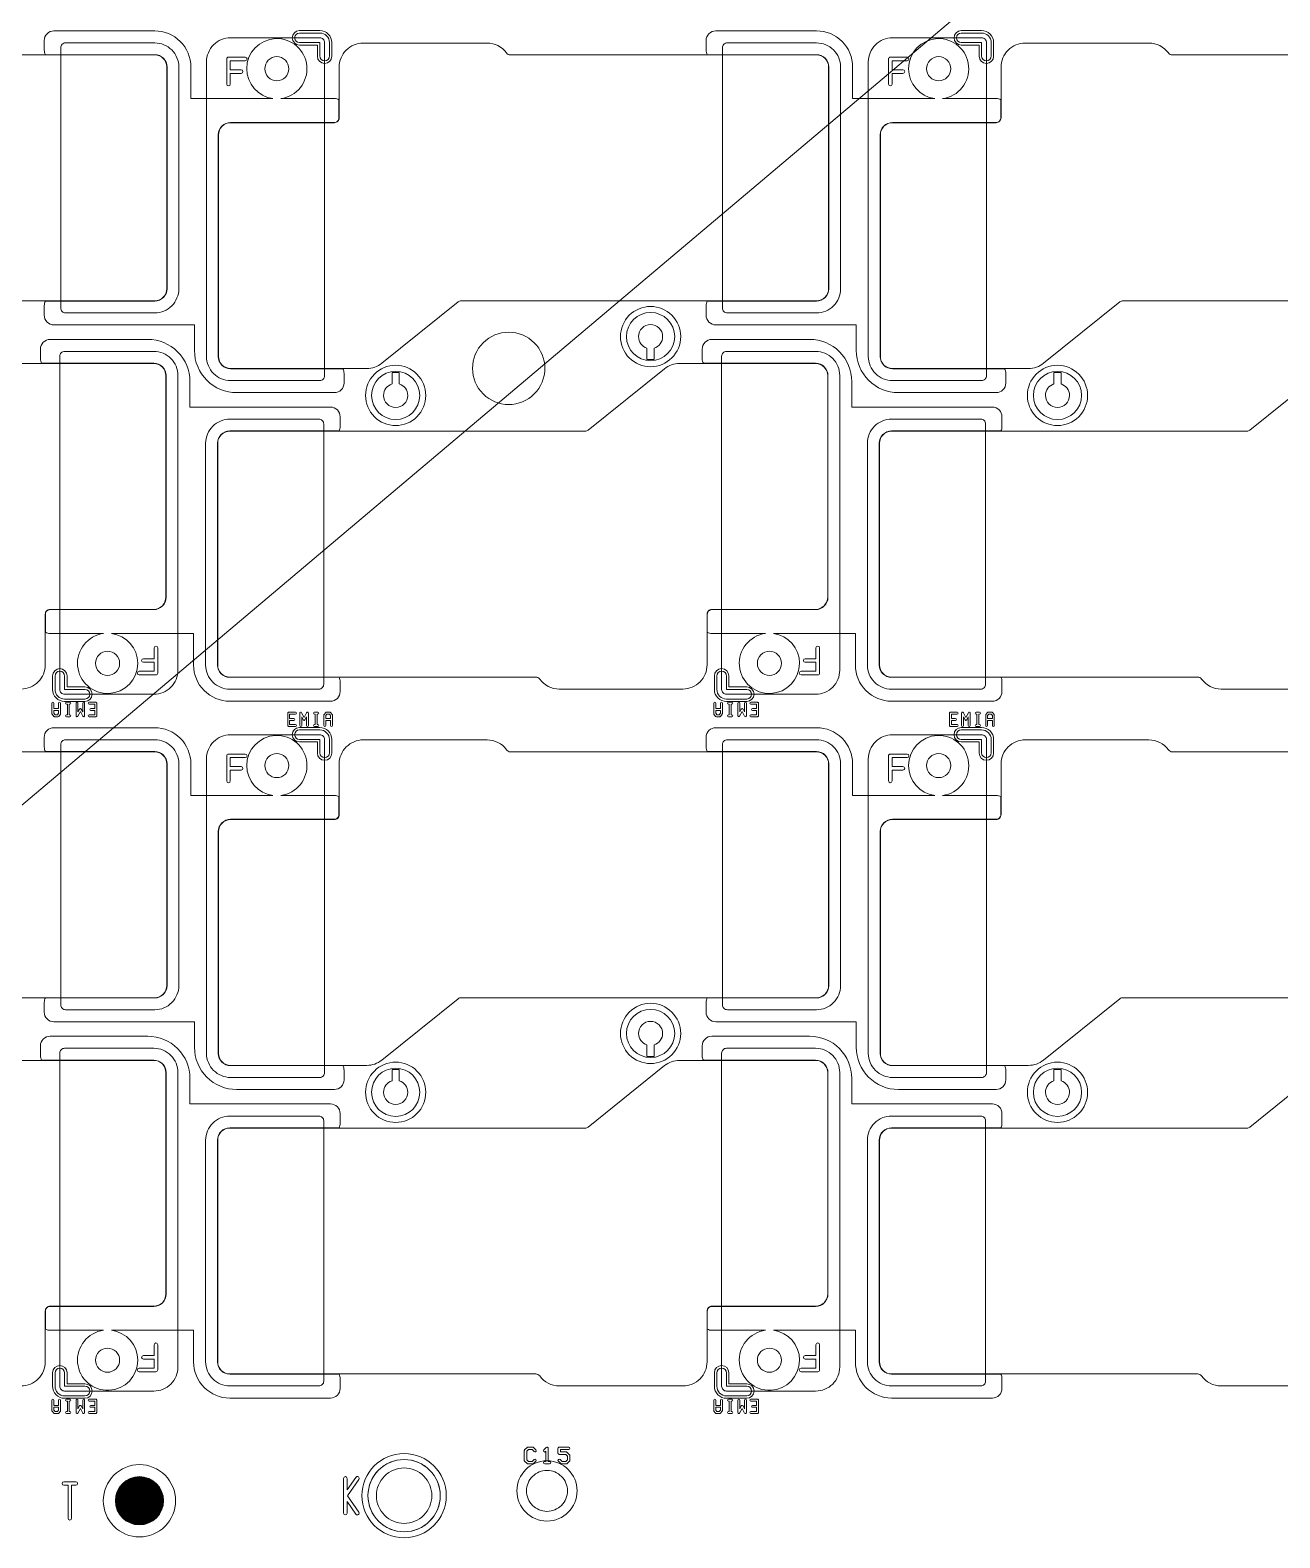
# Model space of a CAD drawing. Extents: x 2541 to 3941, y 2348 to 3338.
# Drawn here: x 2872 to 2923.9, y 2820.8 to 2883.3 of the extents above; entities that cross this region are included whole.
import ezdxf

# ---------------------------------------------------------------- set-up
doc = ezdxf.new("R2010")
doc.units = 0
doc.layers.get('0').update_dxf_attribs({"lineweight": 0})
doc.layers.add('EMI-T', color=6, linetype='Continuous', lineweight=0)
doc.layers.add('備註', color=1, linetype='Continuous', lineweight=0)
doc.layers.add('t_layer0', color=1, linetype='Continuous')

# ---------------------------------------------------------------- blocks, each defined once
blk = doc.blocks.new('PAD_R1')
at = {"const_width": 0.5}
blk.add_lwpolyline([(0.25, 0, 1), (-0.25, 0, 1)], format="xyb", close=True, dxfattribs=at)

msp = doc.modelspace()

# ---------------------------------------------------------------- linework, layer by layer
for p, q in [((2873.57814, 2854.83094), (2873.50861, 2854.83094)), ((2901.04814, 2854.83094), (2900.97861, 2854.83094)), ((2883.8653, 2854.4217), (2883.79577, 2854.4217)), ((2911.3353, 2854.4217), (2911.26577, 2854.4217)), ((2873.57814, 2825.92094), (2873.50861, 2825.92094)), ((2901.04814, 2825.92094), (2900.97861, 2825.92094))]:
    msp.add_line(p, q)
at = {"linetype": 'Continuous'}
for points in [[(2872.5803, 2871.4846), (2872.5803, 2871.8846, -0.124386), (2872.62831, 2872.0746), (2877.1652, 2872.0746, 0.414365), (2877.67507, 2872.58473), (2877.67507, 2881.7846, 0.414366), (2877.1652, 2882.29473), (2872.62831, 2882.29473, -0.124392), (2872.5803, 2882.48473), (2872.5803, 2882.88473, -0.414218), (2872.9803, 2883.28473), (2877.1652, 2883.28473, -0.414364), (2878.66507, 2881.78409), (2878.66507, 2880.47473), (2882.0703, 2880.47473)], [(2880.98437, 2881.71391, -2.205962), (2882.39845, 2880.47473), (2884.62218, 2880.47473, -0.124388), (2884.81218, 2880.42672), (2884.81218, 2879.67473, -0.414224), (2884.62218, 2879.48473), (2880.3152, 2879.48473, 0.414218), (2879.80508, 2878.9746), (2879.80508, 2869.77472, 0.414217), (2880.3152, 2869.2646), (2884.97418, 2869.2646, -0.124388), (2885.02218, 2869.0746), (2885.02218, 2868.6746, -0.414218), (2884.62218, 2868.2746), (2880.56508, 2868.2746, -0.414215), (2878.81508, 2870.0246), (2878.81508, 2871.0846), (2872.9803, 2871.0846, -0.414218), (2872.5803, 2871.4846)], [(2900.0503, 2871.4846), (2900.0503, 2871.8846, -0.124386), (2900.09831, 2872.0746), (2904.6352, 2872.0746, 0.414365), (2905.14507, 2872.58473), (2905.14507, 2881.7846, 0.414366), (2904.6352, 2882.29473), (2900.09831, 2882.29473, -0.124392), (2900.0503, 2882.48473), (2900.0503, 2882.88473, -0.414218), (2900.4503, 2883.28473), (2904.6352, 2883.28473, -0.414364), (2906.13507, 2881.78409), (2906.13507, 2880.47473), (2909.5403, 2880.47473)], [(2908.45437, 2881.71391, -2.205962), (2909.86845, 2880.47473), (2912.09218, 2880.47473, -0.124388), (2912.28218, 2880.42672), (2912.28218, 2879.67473, -0.414224), (2912.09218, 2879.48473), (2907.7852, 2879.48473, 0.414218), (2907.27508, 2878.9746), (2907.27508, 2869.77472, 0.414217), (2907.7852, 2869.2646), (2912.44418, 2869.2646, -0.124388), (2912.49218, 2869.0746), (2912.49218, 2868.6746, -0.414218), (2912.09218, 2868.2746), (2908.03508, 2868.2746, -0.414215), (2906.28508, 2870.0246), (2906.28508, 2871.0846), (2900.4503, 2871.0846, -0.414218), (2900.0503, 2871.4846)], [(2872.42127, 2869.6846), (2872.42127, 2870.0846, -0.414218), (2872.82127, 2870.4846), (2876.87837, 2870.4846, -0.414215), (2878.62837, 2868.7346), (2878.62837, 2867.6746), (2884.46314, 2867.6746, -0.414218), (2884.86314, 2867.2746), (2884.86314, 2866.8746, -0.124388), (2884.81514, 2866.6846), (2880.27825, 2866.6846, 0.414365), (2879.76838, 2866.17447), (2879.76838, 2856.9746, 0.414366), (2880.27825, 2856.46446), (2884.81514, 2856.46446, -0.124388), (2884.86314, 2856.27446), (2884.86314, 2855.87446, -0.414218), (2884.46314, 2855.47446), (2880.27825, 2855.47446, -0.414364), (2878.77838, 2856.9751), (2878.77838, 2858.28447), (2875.37315, 2858.28447)], [(2899.89127, 2869.6846), (2899.89127, 2870.0846, -0.414218), (2900.29127, 2870.4846), (2904.34837, 2870.4846, -0.414215), (2906.09837, 2868.7346), (2906.09837, 2867.6746), (2911.93314, 2867.6746, -0.414218), (2912.33314, 2867.2746), (2912.33314, 2866.8746, -0.124388), (2912.28514, 2866.6846), (2907.74825, 2866.6846, 0.414365), (2907.23838, 2866.17447), (2907.23838, 2856.9746, 0.414366), (2907.74825, 2856.46446), (2912.28514, 2856.46446, -0.124388), (2912.33314, 2856.27446), (2912.33314, 2855.87446, -0.414218), (2911.93314, 2855.47446), (2907.74825, 2855.47446, -0.414364), (2906.24838, 2856.9751), (2906.24838, 2858.28447), (2902.84315, 2858.28447)], [(2876.45907, 2857.04528, -2.205962), (2875.045, 2858.28447), (2872.82127, 2858.28447, -0.124386), (2872.63127, 2858.33247), (2872.63127, 2859.08447, -0.414224), (2872.82127, 2859.27447), (2877.12824, 2859.27447, 0.414218), (2877.63837, 2859.78459), (2877.63837, 2868.98447, 0.414217), (2877.12824, 2869.4946), (2872.46927, 2869.4946, -0.124392), (2872.42127, 2869.6846)], [(2903.92907, 2857.04528, -2.205962), (2902.515, 2858.28447), (2900.29127, 2858.28447, -0.124386), (2900.10127, 2858.33247), (2900.10127, 2859.08447, -0.414224), (2900.29127, 2859.27447), (2904.59824, 2859.27447, 0.414218), (2905.10837, 2859.78459), (2905.10837, 2868.98447, 0.414217), (2904.59824, 2869.4946), (2899.93927, 2869.4946, -0.124392), (2899.89127, 2869.6846)], [(2876.52075, 2856.5658, -1), (2876.52075, 2856.7158), (2877.14112, 2856.7158), (2877.14112, 2857.08732), (2876.6946, 2857.08732, -1), (2876.6946, 2857.23732), (2877.14112, 2857.23732), (2877.14112, 2857.68385, -1), (2877.29112, 2857.68385), (2877.29112, 2857.16232)], [(2903.99075, 2856.5658, -1), (2903.99075, 2856.7158), (2904.61112, 2856.7158), (2904.61112, 2857.08732), (2904.1646, 2857.08732, -1), (2904.1646, 2857.23732), (2904.61112, 2857.23732), (2904.61112, 2857.68385, -1), (2904.76112, 2857.68385), (2904.76112, 2857.16232)], [(2877.29112, 2857.16232), (2877.29112, 2856.6408, -0.414241), (2877.21612, 2856.5658), (2876.52075, 2856.5658)], [(2904.76112, 2857.16232), (2904.76112, 2856.6408, -0.414241), (2904.68612, 2856.5658), (2903.99075, 2856.5658)], [(2872.89907, 2854.95704), (2872.89907, 2855.12922), (2872.89907, 2855.3875, -1), (2872.97907, 2855.3875), (2872.97907, 2855.16922), (2873.17722, 2855.16922), (2873.17722, 2855.3875, -1), (2873.25722, 2855.3875), (2873.25722, 2855.12922)], [(2873.50861, 2854.83094, -1), (2873.50861, 2854.91094), (2873.53814, 2854.91094), (2873.53814, 2855.3475), (2873.50861, 2855.3475, -1), (2873.50861, 2855.4275), (2873.57814, 2855.4275), (2873.64768, 2855.4275, -1), (2873.64768, 2855.3475), (2873.61814, 2855.3475), (2873.61814, 2854.91094), (2873.64768, 2854.91094, -1), (2873.64768, 2854.83094), (2873.57814, 2854.83094)], [(2873.89907, 2854.87129), (2873.89907, 2855.3875, -1), (2873.97907, 2855.3875), (2873.97907, 2855.0296)], [(2874.17722, 2855.0296), (2874.17722, 2855.3875, -1), (2874.25722, 2855.3875), (2874.25722, 2854.87129, -0.782664), (2874.182, 2854.85198), (2874.07814, 2855.04485)], [(2874.43907, 2854.83094, -1), (2874.43907, 2854.91094), (2874.67722, 2854.91094), (2874.67722, 2855.08922), (2874.50861, 2855.08922, -1), (2874.50861, 2855.16922), (2874.67722, 2855.16922), (2874.67722, 2855.3475), (2874.43907, 2855.3475, -1), (2874.43907, 2855.4275), (2874.71722, 2855.4275, -0.414265), (2874.75722, 2855.3875), (2874.75722, 2855.12922)], [(2900.36907, 2854.95704), (2900.36907, 2855.12922), (2900.36907, 2855.3875, -1), (2900.44907, 2855.3875), (2900.44907, 2855.16922), (2900.64722, 2855.16922), (2900.64722, 2855.3875, -1), (2900.72722, 2855.3875), (2900.72722, 2855.12922)], [(2900.97861, 2854.83094, -1), (2900.97861, 2854.91094), (2901.00814, 2854.91094), (2901.00814, 2855.3475), (2900.97861, 2855.3475, -1), (2900.97861, 2855.4275), (2901.04814, 2855.4275), (2901.11768, 2855.4275, -1), (2901.11768, 2855.3475), (2901.08814, 2855.3475), (2901.08814, 2854.91094), (2901.11768, 2854.91094, -1), (2901.11768, 2854.83094), (2901.04814, 2854.83094)], [(2901.36907, 2854.87129), (2901.36907, 2855.3875, -1), (2901.44907, 2855.3875), (2901.44907, 2855.0296)], [(2901.64722, 2855.0296), (2901.64722, 2855.3875, -1), (2901.72722, 2855.3875), (2901.72722, 2854.87129, -0.782664), (2901.652, 2854.85198), (2901.54814, 2855.04485)], [(2901.90907, 2854.83094, -1), (2901.90907, 2854.91094), (2902.14722, 2854.91094), (2902.14722, 2855.08922), (2901.97861, 2855.08922, -1), (2901.97861, 2855.16922), (2902.14722, 2855.16922), (2902.14722, 2855.3475), (2901.90907, 2855.3475, -1), (2901.90907, 2855.4275), (2902.18722, 2855.4275, -0.414265), (2902.22722, 2855.3875), (2902.22722, 2855.12922)], [(2873.25722, 2855.12922), (2873.25722, 2854.95704, -0.173189), (2873.24818, 2854.93172), (2873.17895, 2854.846, -0.228301), (2873.14768, 2854.83094), (2873.00861, 2854.83094, -0.228253), (2872.97734, 2854.846), (2872.90811, 2854.93172, -0.173127), (2872.89907, 2854.95704)], [(2874.07814, 2855.04485), (2873.97429, 2854.85198, -0.782665), (2873.89907, 2854.87129)], [(2873.97907, 2855.0296), (2874.04292, 2855.14819, -0.597324), (2874.11336, 2855.14819), (2874.17722, 2855.0296)], [(2874.75722, 2855.12922), (2874.75722, 2854.87094, -0.414265), (2874.71722, 2854.83094), (2874.43907, 2854.83094)], [(2883.18623, 2854.4617), (2883.18623, 2854.97791, -0.782664), (2883.26145, 2854.99722), (2883.3653, 2854.80435)], [(2883.26623, 2854.81959), (2883.26623, 2854.4617, -1), (2883.18623, 2854.4617)], [(2883.46438, 2854.81959), (2883.40052, 2854.70101, -0.597324), (2883.33008, 2854.70101), (2883.26623, 2854.81959)], [(2883.3653, 2854.80435), (2883.46916, 2854.99722, -0.782665), (2883.54438, 2854.97791), (2883.54438, 2854.4617, -1), (2883.46438, 2854.4617), (2883.46438, 2854.81959)], [(2883.79577, 2854.4217, -1), (2883.79577, 2854.5017), (2883.8253, 2854.5017), (2883.8253, 2854.93825), (2883.79577, 2854.93825, -1), (2883.79577, 2855.01825), (2883.8653, 2855.01825), (2883.93484, 2855.01825, -1), (2883.93484, 2854.93825), (2883.9053, 2854.93825), (2883.9053, 2854.5017), (2883.93484, 2854.5017, -1), (2883.93484, 2854.4217), (2883.8653, 2854.4217)], [(2884.18623, 2854.4617), (2884.18623, 2854.71997), (2884.18623, 2854.89216, -0.173189), (2884.19527, 2854.91748), (2884.2645, 2855.0032, -0.228301), (2884.29577, 2855.01825), (2884.43484, 2855.01825, -0.228253), (2884.46611, 2855.0032), (2884.53534, 2854.91748, -0.173127), (2884.54438, 2854.89216), (2884.54438, 2854.71997)], [(2900.72722, 2855.12922), (2900.72722, 2854.95704, -0.173189), (2900.71818, 2854.93172), (2900.64895, 2854.846, -0.228301), (2900.61768, 2854.83094), (2900.47861, 2854.83094, -0.228253), (2900.44734, 2854.846), (2900.37811, 2854.93172, -0.173127), (2900.36907, 2854.95704)], [(2901.54814, 2855.04485), (2901.44429, 2854.85198, -0.782665), (2901.36907, 2854.87129)], [(2901.44907, 2855.0296), (2901.51292, 2855.14819, -0.597324), (2901.58336, 2855.14819), (2901.64722, 2855.0296)], [(2902.22722, 2855.12922), (2902.22722, 2854.87094, -0.414265), (2902.18722, 2854.83094), (2901.90907, 2854.83094)], [(2910.65623, 2854.4617), (2910.65623, 2854.97791, -0.782664), (2910.73145, 2854.99722), (2910.8353, 2854.80435)], [(2910.73623, 2854.81959), (2910.73623, 2854.4617, -1), (2910.65623, 2854.4617)], [(2910.93438, 2854.81959), (2910.87052, 2854.70101, -0.597324), (2910.80008, 2854.70101), (2910.73623, 2854.81959)], [(2910.8353, 2854.80435), (2910.93916, 2854.99722, -0.782665), (2911.01438, 2854.97791), (2911.01438, 2854.4617, -1), (2910.93438, 2854.4617), (2910.93438, 2854.81959)], [(2911.26577, 2854.4217, -1), (2911.26577, 2854.5017), (2911.2953, 2854.5017), (2911.2953, 2854.93825), (2911.26577, 2854.93825, -1), (2911.26577, 2855.01825), (2911.3353, 2855.01825), (2911.40484, 2855.01825, -1), (2911.40484, 2854.93825), (2911.3753, 2854.93825), (2911.3753, 2854.5017), (2911.40484, 2854.5017, -1), (2911.40484, 2854.4217), (2911.3353, 2854.4217)], [(2911.65623, 2854.4617), (2911.65623, 2854.71997), (2911.65623, 2854.89216, -0.173189), (2911.66527, 2854.91748), (2911.7345, 2855.0032, -0.228301), (2911.76577, 2855.01825), (2911.90484, 2855.01825, -0.228253), (2911.93611, 2855.0032), (2912.00534, 2854.91748, -0.173127), (2912.01438, 2854.89216), (2912.01438, 2854.71997)], [(2872.5803, 2842.5746), (2872.5803, 2842.9746, -0.124386), (2872.62831, 2843.1646), (2877.1652, 2843.1646, 0.414365), (2877.67507, 2843.67473), (2877.67507, 2852.8746, 0.414366), (2877.1652, 2853.38473), (2872.62831, 2853.38473, -0.124392), (2872.5803, 2853.57473), (2872.5803, 2853.97473, -0.414218), (2872.9803, 2854.37473), (2877.1652, 2854.37473, -0.414364), (2878.66507, 2852.87409), (2878.66507, 2851.56473), (2882.0703, 2851.56473)], [(2884.54438, 2854.71997), (2884.54438, 2854.4617, -1), (2884.46438, 2854.4617), (2884.46438, 2854.67997), (2884.26623, 2854.67997), (2884.26623, 2854.4617, -1), (2884.18623, 2854.4617)], [(2900.0503, 2842.5746), (2900.0503, 2842.9746, -0.124386), (2900.09831, 2843.1646), (2904.6352, 2843.1646, 0.414365), (2905.14507, 2843.67473), (2905.14507, 2852.8746, 0.414366), (2904.6352, 2853.38473), (2900.09831, 2853.38473, -0.124392), (2900.0503, 2853.57473), (2900.0503, 2853.97473, -0.414218), (2900.4503, 2854.37473), (2904.6352, 2854.37473, -0.414364), (2906.13507, 2852.87409), (2906.13507, 2851.56473), (2909.5403, 2851.56473)], [(2912.01438, 2854.71997), (2912.01438, 2854.4617, -1), (2911.93438, 2854.4617), (2911.93438, 2854.67997), (2911.73623, 2854.67997), (2911.73623, 2854.4617, -1), (2911.65623, 2854.4617)], [(2880.98437, 2852.80391, -2.205962), (2882.39845, 2851.56473), (2884.62218, 2851.56473, -0.124388), (2884.81218, 2851.51672), (2884.81218, 2850.76473, -0.414224), (2884.62218, 2850.57473), (2880.3152, 2850.57473, 0.414218), (2879.80508, 2850.0646), (2879.80508, 2840.86472, 0.414217), (2880.3152, 2840.3546), (2884.97418, 2840.3546, -0.124388), (2885.02218, 2840.1646), (2885.02218, 2839.7646, -0.414218), (2884.62218, 2839.3646), (2880.56508, 2839.3646, -0.414215), (2878.81508, 2841.1146), (2878.81508, 2842.1746), (2872.9803, 2842.1746, -0.414218), (2872.5803, 2842.5746)], [(2908.45437, 2852.80391, -2.205962), (2909.86845, 2851.56473), (2912.09218, 2851.56473, -0.124388), (2912.28218, 2851.51672), (2912.28218, 2850.76473, -0.414224), (2912.09218, 2850.57473), (2907.7852, 2850.57473, 0.414218), (2907.27508, 2850.0646), (2907.27508, 2840.86472, 0.414217), (2907.7852, 2840.3546), (2912.44418, 2840.3546, -0.124388), (2912.49218, 2840.1646), (2912.49218, 2839.7646, -0.414218), (2912.09218, 2839.3646), (2908.03508, 2839.3646, -0.414215), (2906.28508, 2841.1146), (2906.28508, 2842.1746), (2900.4503, 2842.1746, -0.414218), (2900.0503, 2842.5746)], [(2872.42127, 2840.7746), (2872.42127, 2841.1746, -0.414218), (2872.82127, 2841.5746), (2876.87837, 2841.5746, -0.414215), (2878.62837, 2839.8246), (2878.62837, 2838.7646), (2884.46314, 2838.7646, -0.414218), (2884.86314, 2838.3646), (2884.86314, 2837.9646, -0.124388), (2884.81514, 2837.7746), (2880.27825, 2837.7746, 0.414365), (2879.76838, 2837.26447), (2879.76838, 2828.0646, 0.414366), (2880.27825, 2827.55446), (2884.81514, 2827.55446, -0.124388), (2884.86314, 2827.36446), (2884.86314, 2826.96446, -0.414218), (2884.46314, 2826.56446), (2880.27825, 2826.56446, -0.414364), (2878.77838, 2828.0651), (2878.77838, 2829.37447), (2875.37315, 2829.37447)], [(2899.89127, 2840.7746), (2899.89127, 2841.1746, -0.414218), (2900.29127, 2841.5746), (2904.34837, 2841.5746, -0.414215), (2906.09837, 2839.8246), (2906.09837, 2838.7646), (2911.93314, 2838.7646, -0.414218), (2912.33314, 2838.3646), (2912.33314, 2837.9646, -0.124388), (2912.28514, 2837.7746), (2907.74825, 2837.7746, 0.414365), (2907.23838, 2837.26447), (2907.23838, 2828.0646, 0.414366), (2907.74825, 2827.55446), (2912.28514, 2827.55446, -0.124388), (2912.33314, 2827.36446), (2912.33314, 2826.96446, -0.414218), (2911.93314, 2826.56446), (2907.74825, 2826.56446, -0.414364), (2906.24838, 2828.0651), (2906.24838, 2829.37447), (2902.84315, 2829.37447)], [(2876.45907, 2828.13528, -2.205962), (2875.045, 2829.37447), (2872.82127, 2829.37447, -0.124386), (2872.63127, 2829.42247), (2872.63127, 2830.17447, -0.414224), (2872.82127, 2830.36447), (2877.12824, 2830.36447, 0.414218), (2877.63837, 2830.87459), (2877.63837, 2840.07447, 0.414217), (2877.12824, 2840.5846), (2872.46927, 2840.5846, -0.124392), (2872.42127, 2840.7746)], [(2903.92907, 2828.13528, -2.205962), (2902.515, 2829.37447), (2900.29127, 2829.37447, -0.124386), (2900.10127, 2829.42247), (2900.10127, 2830.17447, -0.414224), (2900.29127, 2830.36447), (2904.59824, 2830.36447, 0.414218), (2905.10837, 2830.87459), (2905.10837, 2840.07447, 0.414217), (2904.59824, 2840.5846), (2899.93927, 2840.5846, -0.124392), (2899.89127, 2840.7746)], [(2876.52075, 2827.6558, -1), (2876.52075, 2827.8058), (2877.14112, 2827.8058), (2877.14112, 2828.17732), (2876.6946, 2828.17732, -1), (2876.6946, 2828.32732), (2877.14112, 2828.32732), (2877.14112, 2828.77385, -1), (2877.29112, 2828.77385), (2877.29112, 2828.25232)], [(2903.99075, 2827.6558, -1), (2903.99075, 2827.8058), (2904.61112, 2827.8058), (2904.61112, 2828.17732), (2904.1646, 2828.17732, -1), (2904.1646, 2828.32732), (2904.61112, 2828.32732), (2904.61112, 2828.77385, -1), (2904.76112, 2828.77385), (2904.76112, 2828.25232)], [(2877.29112, 2828.25232), (2877.29112, 2827.7308, -0.414241), (2877.21612, 2827.6558), (2876.52075, 2827.6558)], [(2904.76112, 2828.25232), (2904.76112, 2827.7308, -0.414241), (2904.68612, 2827.6558), (2903.99075, 2827.6558)], [(2872.89907, 2826.04704), (2872.89907, 2826.21922), (2872.89907, 2826.4775, -1), (2872.97907, 2826.4775), (2872.97907, 2826.25922), (2873.17722, 2826.25922), (2873.17722, 2826.4775, -1), (2873.25722, 2826.4775), (2873.25722, 2826.21922)], [(2873.25722, 2826.21922), (2873.25722, 2826.04704, -0.173189), (2873.24818, 2826.02172), (2873.17895, 2825.936, -0.228301), (2873.14768, 2825.92094), (2873.00861, 2825.92094, -0.228253), (2872.97734, 2825.936), (2872.90811, 2826.02172, -0.173127), (2872.89907, 2826.04704)], [(2873.50861, 2825.92094, -1), (2873.50861, 2826.00094), (2873.53814, 2826.00094), (2873.53814, 2826.4375), (2873.50861, 2826.4375, -1), (2873.50861, 2826.5175), (2873.57814, 2826.5175), (2873.64768, 2826.5175, -1), (2873.64768, 2826.4375), (2873.61814, 2826.4375), (2873.61814, 2826.00094), (2873.64768, 2826.00094, -1), (2873.64768, 2825.92094), (2873.57814, 2825.92094)], [(2873.89907, 2825.96129), (2873.89907, 2826.4775, -1), (2873.97907, 2826.4775), (2873.97907, 2826.1196)], [(2874.07814, 2826.13485), (2873.97429, 2825.94198, -0.782665), (2873.89907, 2825.96129)], [(2873.97907, 2826.1196), (2874.04292, 2826.23819, -0.597324), (2874.11336, 2826.23819), (2874.17722, 2826.1196)], [(2874.17722, 2826.1196), (2874.17722, 2826.4775, -1), (2874.25722, 2826.4775), (2874.25722, 2825.96129, -0.782664), (2874.182, 2825.94198), (2874.07814, 2826.13485)], [(2874.43907, 2825.92094, -1), (2874.43907, 2826.00094), (2874.67722, 2826.00094), (2874.67722, 2826.17922), (2874.50861, 2826.17922, -1), (2874.50861, 2826.25922), (2874.67722, 2826.25922), (2874.67722, 2826.4375), (2874.43907, 2826.4375, -1), (2874.43907, 2826.5175), (2874.71722, 2826.5175, -0.414265), (2874.75722, 2826.4775), (2874.75722, 2826.21922)], [(2874.75722, 2826.21922), (2874.75722, 2825.96094, -0.414265), (2874.71722, 2825.92094), (2874.43907, 2825.92094)], [(2900.36907, 2826.04704), (2900.36907, 2826.21922), (2900.36907, 2826.4775, -1), (2900.44907, 2826.4775), (2900.44907, 2826.25922), (2900.64722, 2826.25922), (2900.64722, 2826.4775, -1), (2900.72722, 2826.4775), (2900.72722, 2826.21922)], [(2900.72722, 2826.21922), (2900.72722, 2826.04704, -0.173189), (2900.71818, 2826.02172), (2900.64895, 2825.936, -0.228301), (2900.61768, 2825.92094), (2900.47861, 2825.92094, -0.228253), (2900.44734, 2825.936), (2900.37811, 2826.02172, -0.173127), (2900.36907, 2826.04704)], [(2900.97861, 2825.92094, -1), (2900.97861, 2826.00094), (2901.00814, 2826.00094), (2901.00814, 2826.4375), (2900.97861, 2826.4375, -1), (2900.97861, 2826.5175), (2901.04814, 2826.5175), (2901.11768, 2826.5175, -1), (2901.11768, 2826.4375), (2901.08814, 2826.4375), (2901.08814, 2826.00094), (2901.11768, 2826.00094, -1), (2901.11768, 2825.92094), (2901.04814, 2825.92094)], [(2901.36907, 2825.96129), (2901.36907, 2826.4775, -1), (2901.44907, 2826.4775), (2901.44907, 2826.1196)], [(2901.54814, 2826.13485), (2901.44429, 2825.94198, -0.782665), (2901.36907, 2825.96129)], [(2901.44907, 2826.1196), (2901.51292, 2826.23819, -0.597324), (2901.58336, 2826.23819), (2901.64722, 2826.1196)], [(2901.64722, 2826.1196), (2901.64722, 2826.4775, -1), (2901.72722, 2826.4775), (2901.72722, 2825.96129, -0.782664), (2901.652, 2825.94198), (2901.54814, 2826.13485)], [(2901.90907, 2825.92094, -1), (2901.90907, 2826.00094), (2902.14722, 2826.00094), (2902.14722, 2826.17922), (2901.97861, 2826.17922, -1), (2901.97861, 2826.25922), (2902.14722, 2826.25922), (2902.14722, 2826.4375), (2901.90907, 2826.4375, -1), (2901.90907, 2826.5175), (2902.18722, 2826.5175, -0.414265), (2902.22722, 2826.4775), (2902.22722, 2826.21922)], [(2902.22722, 2826.21922), (2902.22722, 2825.96094, -0.414265), (2902.18722, 2825.92094), (2901.90907, 2825.92094)], [(2893.40259, 2824.35439), (2893.38861, 2824.34041, -1), (2893.3179, 2824.41112)], [(2893.45259, 2823.82907), (2893.35325, 2823.82907, -1), (2893.35325, 2823.92907), (2893.40259, 2823.92907), (2893.40259, 2824.35439)], [(2893.3179, 2824.41112), (2893.41708, 2824.5103, -0.669786), (2893.50259, 2824.4751), (2893.50259, 2823.92907), (2893.55193, 2823.92907, -1), (2893.55193, 2823.82907), (2893.45259, 2823.82907)], [(2885.0027, 2821.78912), (2885.0027, 2823.22951, -1), (2885.1527, 2823.22951), (2885.1527, 2822.75017)], [(2885.1527, 2822.75017), (2885.51265, 2823.27209, -1), (2885.63613, 2823.18693), (2885.16881, 2822.50931), (2885.63613, 2821.8317, -1), (2885.51265, 2821.74654), (2885.1527, 2822.26846)], [(2885.1527, 2822.26846), (2885.1527, 2821.78912, -1), (2885.0027, 2821.78912)]]:
    msp.add_lwpolyline(points, format="xyb", dxfattribs=at)
for points in [[(2883.17244, 2882.69531, -1), (2883.17244, 2883.29531), (2884.01715, 2883.29531, -0.414217), (2884.51715, 2882.79531), (2884.51715, 2882.23231, -1), (2883.91715, 2882.23231), (2883.91715, 2882.69531)], [(2883.17244, 2882.79531), (2884.01715, 2882.79531), (2884.01715, 2882.24124, 1), (2884.41715, 2882.24124), (2884.41715, 2882.79531, 0.414218), (2884.01715, 2883.19531), (2883.17244, 2883.19531, 1)], [(2910.64244, 2882.69531, -1), (2910.64244, 2883.29531), (2911.48715, 2883.29531, -0.414217), (2911.98715, 2882.79531), (2911.98715, 2882.23231, -1), (2911.38715, 2882.23231), (2911.38715, 2882.69531)], [(2910.64244, 2882.79531), (2911.48715, 2882.79531), (2911.48715, 2882.24124, 1), (2911.88715, 2882.24124), (2911.88715, 2882.79531, 0.414218), (2911.48715, 2883.19531), (2910.64244, 2883.19531, 1)], [(2852.34508, 2869.77472), (2852.34508, 2878.9746, -0.414219), (2852.8452, 2879.47473), (2857.15218, 2879.47473, 0.414223), (2857.35218, 2879.67473), (2857.35218, 2881.77952, -0.414215), (2858.35218, 2882.77952), (2863.48907, 2882.77952, -0.24029), (2864.29871, 2882.36692, 0.240069), (2864.46015, 2882.28473), (2877.1652, 2882.28473, -0.414366), (2877.66507, 2881.7846), (2877.66507, 2872.58472, -0.414365), (2877.1652, 2872.0846), (2862.41567, 2872.0846, 0.170771), (2862.29046, 2872.04056), (2859.11951, 2869.49481, -0.170765), (2858.49341, 2869.2746), (2852.8452, 2869.2746, -0.414218)], [(2879.81508, 2869.77472), (2879.81508, 2878.9746, -0.414219), (2880.3152, 2879.47473), (2884.62218, 2879.47473, 0.414223), (2884.82218, 2879.67473), (2884.82218, 2881.77952, -0.414215), (2885.82218, 2882.77952), (2890.95907, 2882.77952, -0.24029), (2891.76871, 2882.36692, 0.240069), (2891.93015, 2882.28473), (2904.6352, 2882.28473, -0.414366), (2905.13507, 2881.7846), (2905.13507, 2872.58472, -0.414365), (2904.6352, 2872.0846), (2889.88567, 2872.0846, 0.170771), (2889.76046, 2872.04056), (2886.58951, 2869.49481, -0.170765), (2885.96341, 2869.2746), (2880.3152, 2869.2746, -0.414218)], [(2907.28508, 2869.77472), (2907.28508, 2878.9746, -0.414219), (2907.7852, 2879.47473), (2912.09218, 2879.47473, 0.414223), (2912.29218, 2879.67473), (2912.29218, 2881.77952, -0.414215), (2913.29218, 2882.77952), (2918.42907, 2882.77952, -0.24029), (2919.23871, 2882.36692, 0.240069), (2919.40015, 2882.28473), (2932.1052, 2882.28473, -0.414366), (2932.60507, 2881.7846), (2932.60507, 2872.58472, -0.414365), (2932.1052, 2872.0846), (2917.35567, 2872.0846, 0.170771), (2917.23046, 2872.04056), (2914.05951, 2869.49481, -0.170765), (2913.43341, 2869.2746), (2907.7852, 2869.2746, -0.414218)], [(2880.15233, 2881.07535), (2880.15233, 2881.59687), (2880.15233, 2882.1184, -0.414241), (2880.22733, 2882.1934), (2880.92269, 2882.1934, -1), (2880.92269, 2882.0434), (2880.30233, 2882.0434), (2880.30233, 2881.67187), (2880.74885, 2881.67187, -1), (2880.74885, 2881.52187), (2880.30233, 2881.52187), (2880.30233, 2881.07535, -1)], [(2881.73437, 2881.71391, 0.414217), (2882.23437, 2881.21391, 0.414217), (2882.73437, 2881.71391, 0.414217), (2882.23437, 2882.21391, 0.414217)], [(2907.62233, 2881.07535), (2907.62233, 2881.59687), (2907.62233, 2882.1184, -0.414241), (2907.69733, 2882.1934), (2908.39269, 2882.1934, -1), (2908.39269, 2882.0434), (2907.77233, 2882.0434), (2907.77233, 2881.67187), (2908.21885, 2881.67187, -1), (2908.21885, 2881.52187), (2907.77233, 2881.52187), (2907.77233, 2881.07535, -1)], [(2909.20437, 2881.71391, 0.414217), (2909.70437, 2881.21391, 0.414217), (2910.20437, 2881.71391, 0.414217), (2909.70437, 2882.21391, 0.414217)], [(2896.49699, 2870.60071, -0.414215), (2897.74699, 2871.85071, -0.414215), (2898.99699, 2870.60071, -0.414215), (2897.74699, 2869.35071, -0.414215)], [(2897.24699, 2870.60071, 0.327542), (2897.59699, 2870.12374), (2897.59699, 2869.64957), (2897.89699, 2869.64957), (2897.89699, 2870.12374, 0.327544), (2898.24699, 2870.60071, 0.414217), (2897.74699, 2871.10071, 0.414217)], [(2890.35861, 2869.2816, -0.414215), (2891.85861, 2870.7816, -0.414215), (2893.35861, 2869.2816, -0.414215), (2891.85861, 2867.7816, -0.414215)], [(2852.30838, 2856.97459), (2852.30838, 2866.17447, -0.414365), (2852.80825, 2866.6746), (2867.55778, 2866.6746, 0.170771), (2867.68299, 2866.71863), (2870.85394, 2869.26438, -0.170765), (2871.48004, 2869.4846), (2877.12824, 2869.4846, -0.414218), (2877.62837, 2868.98447), (2877.62837, 2859.78459, -0.414219), (2877.12824, 2859.28447), (2872.82127, 2859.28447, 0.414223), (2872.62127, 2859.08447), (2872.62127, 2856.97967, -0.414215), (2871.62127, 2855.97967), (2866.48437, 2855.97967, -0.24029), (2865.67474, 2856.39227, 0.240069), (2865.5133, 2856.47446), (2852.80825, 2856.47446, -0.414366)], [(2879.77838, 2856.97459), (2879.77838, 2866.17447, -0.414365), (2880.27825, 2866.6746), (2895.02778, 2866.6746, 0.170771), (2895.15299, 2866.71863), (2898.32394, 2869.26438, -0.170765), (2898.95004, 2869.4846), (2904.59824, 2869.4846, -0.414218), (2905.09837, 2868.98447), (2905.09837, 2859.78459, -0.414219), (2904.59824, 2859.28447), (2900.29127, 2859.28447, 0.414223), (2900.09127, 2859.08447), (2900.09127, 2856.97967, -0.414215), (2899.09127, 2855.97967), (2893.95437, 2855.97967, -0.24029), (2893.14474, 2856.39227, 0.240069), (2892.9833, 2856.47446), (2880.27825, 2856.47446, -0.414366)], [(2885.91646, 2868.15848, -0.414215), (2887.16646, 2869.40848, -0.414215), (2888.41646, 2868.15848, -0.414215), (2887.16646, 2866.90848, -0.414215)], [(2907.24838, 2856.97459), (2907.24838, 2866.17447, -0.414365), (2907.74825, 2866.6746), (2922.49778, 2866.6746, 0.170771), (2922.62299, 2866.71863), (2925.79394, 2869.26438, -0.170765), (2926.42004, 2869.4846), (2932.06824, 2869.4846, -0.414218), (2932.56837, 2868.98447), (2932.56837, 2859.78459, -0.414219), (2932.06824, 2859.28447), (2927.76127, 2859.28447, 0.414223), (2927.56127, 2859.08447), (2927.56127, 2856.97967, -0.414215), (2926.56127, 2855.97967), (2921.42437, 2855.97967, -0.24029), (2920.61474, 2856.39227, 0.240069), (2920.4533, 2856.47446), (2907.74825, 2856.47446, -0.414366)], [(2913.38646, 2868.15848, -0.414215), (2914.63646, 2869.40848, -0.414215), (2915.88646, 2868.15848, -0.414215), (2914.63646, 2866.90848, -0.414215)], [(2886.66646, 2868.15848, 0.414217), (2887.16646, 2867.65848, 0.414217), (2887.66646, 2868.15848, 0.327542), (2887.31646, 2868.63545), (2887.31646, 2869.10962), (2887.01646, 2869.10962), (2887.01646, 2868.63545, 0.327544)], [(2914.13646, 2868.15848, 0.414217), (2914.63646, 2867.65848, 0.414217), (2915.13646, 2868.15848, 0.327542), (2914.78646, 2868.63545), (2914.78646, 2869.10962), (2914.48646, 2869.10962), (2914.48646, 2868.63545, 0.327544)], [(2874.70907, 2857.04528, 0.414217), (2875.20907, 2856.54528, 0.414217), (2875.70907, 2857.04528, 0.414217), (2875.20907, 2857.54528, 0.414217)], [(2902.17907, 2857.04528, 0.414217), (2902.67907, 2856.54528, 0.414217), (2903.17907, 2857.04528, 0.414217), (2902.67907, 2857.54528, 0.414217)], [(2872.92629, 2855.96388), (2872.92629, 2856.52689, -1), (2873.52629, 2856.52689), (2873.52629, 2856.06388), (2874.27101, 2856.06388, -1), (2874.27101, 2855.46388), (2873.42629, 2855.46388, -0.414217)], [(2873.02629, 2855.96388, 0.414218), (2873.42629, 2855.56388), (2874.27101, 2855.56388, 1), (2874.27101, 2855.96388), (2873.42629, 2855.96388), (2873.42629, 2856.51796, 1), (2873.02629, 2856.51796)], [(2900.39629, 2855.96388), (2900.39629, 2856.52689, -1), (2900.99629, 2856.52689), (2900.99629, 2856.06388), (2901.74101, 2856.06388, -1), (2901.74101, 2855.46388), (2900.89629, 2855.46388, -0.414217)], [(2900.49629, 2855.96388, 0.414218), (2900.89629, 2855.56388), (2901.74101, 2855.56388, 1), (2901.74101, 2855.96388), (2900.89629, 2855.96388), (2900.89629, 2856.51796, 1), (2900.49629, 2856.51796)], [(2882.68623, 2854.4617), (2882.68623, 2854.71997), (2882.68623, 2854.97825, -0.414265), (2882.72623, 2855.01825), (2883.00438, 2855.01825, -1), (2883.00438, 2854.93825), (2882.76623, 2854.93825), (2882.76623, 2854.75997), (2882.93484, 2854.75997, -1), (2882.93484, 2854.67997), (2882.76623, 2854.67997), (2882.76623, 2854.5017), (2883.00438, 2854.5017, -1), (2883.00438, 2854.4217), (2882.72623, 2854.4217, -0.414265)], [(2910.15623, 2854.4617), (2910.15623, 2854.71997), (2910.15623, 2854.97825, -0.414265), (2910.19623, 2855.01825), (2910.47438, 2855.01825, -1), (2910.47438, 2854.93825), (2910.23623, 2854.93825), (2910.23623, 2854.75997), (2910.40484, 2854.75997, -1), (2910.40484, 2854.67997), (2910.23623, 2854.67997), (2910.23623, 2854.5017), (2910.47438, 2854.5017, -1), (2910.47438, 2854.4217), (2910.19623, 2854.4217, -0.414265)], [(2883.17244, 2853.78531, -1), (2883.17244, 2854.38531), (2884.01715, 2854.38531, -0.414217), (2884.51715, 2853.88531), (2884.51715, 2853.32231, -1), (2883.91715, 2853.32231), (2883.91715, 2853.78531)], [(2883.17244, 2853.88531), (2884.01715, 2853.88531), (2884.01715, 2853.33124, 1), (2884.41715, 2853.33124), (2884.41715, 2853.88531, 0.414218), (2884.01715, 2854.28531), (2883.17244, 2854.28531, 1)], [(2910.64244, 2853.78531, -1), (2910.64244, 2854.38531), (2911.48715, 2854.38531, -0.414217), (2911.98715, 2853.88531), (2911.98715, 2853.32231, -1), (2911.38715, 2853.32231), (2911.38715, 2853.78531)], [(2910.64244, 2853.88531), (2911.48715, 2853.88531), (2911.48715, 2853.33124, 1), (2911.88715, 2853.33124), (2911.88715, 2853.88531, 0.414218), (2911.48715, 2854.28531), (2910.64244, 2854.28531, 1)], [(2852.34508, 2840.86472), (2852.34508, 2850.0646, -0.414219), (2852.8452, 2850.56473), (2857.15218, 2850.56473, 0.414223), (2857.35218, 2850.76473), (2857.35218, 2852.86952, -0.414215), (2858.35218, 2853.86952), (2863.48907, 2853.86952, -0.24029), (2864.29871, 2853.45692, 0.240069), (2864.46015, 2853.37473), (2877.1652, 2853.37473, -0.414366), (2877.66507, 2852.8746), (2877.66507, 2843.67472, -0.414365), (2877.1652, 2843.1746), (2862.41567, 2843.1746, 0.170771), (2862.29046, 2843.13056), (2859.11951, 2840.58481, -0.170765), (2858.49341, 2840.3646), (2852.8452, 2840.3646, -0.414218)], [(2879.81508, 2840.86472), (2879.81508, 2850.0646, -0.414219), (2880.3152, 2850.56473), (2884.62218, 2850.56473, 0.414223), (2884.82218, 2850.76473), (2884.82218, 2852.86952, -0.414215), (2885.82218, 2853.86952), (2890.95907, 2853.86952, -0.24029), (2891.76871, 2853.45692, 0.240069), (2891.93015, 2853.37473), (2904.6352, 2853.37473, -0.414366), (2905.13507, 2852.8746), (2905.13507, 2843.67472, -0.414365), (2904.6352, 2843.1746), (2889.88567, 2843.1746, 0.170771), (2889.76046, 2843.13056), (2886.58951, 2840.58481, -0.170765), (2885.96341, 2840.3646), (2880.3152, 2840.3646, -0.414218)], [(2907.28508, 2840.86472), (2907.28508, 2850.0646, -0.414219), (2907.7852, 2850.56473), (2912.09218, 2850.56473, 0.414223), (2912.29218, 2850.76473), (2912.29218, 2852.86952, -0.414215), (2913.29218, 2853.86952), (2918.42907, 2853.86952, -0.24029), (2919.23871, 2853.45692, 0.240069), (2919.40015, 2853.37473), (2932.1052, 2853.37473, -0.414366), (2932.60507, 2852.8746), (2932.60507, 2843.67472, -0.414365), (2932.1052, 2843.1746), (2917.35567, 2843.1746, 0.170771), (2917.23046, 2843.13056), (2914.05951, 2840.58481, -0.170765), (2913.43341, 2840.3646), (2907.7852, 2840.3646, -0.414218)], [(2880.15233, 2852.16535), (2880.15233, 2852.68687), (2880.15233, 2853.2084, -0.414241), (2880.22733, 2853.2834), (2880.92269, 2853.2834, -1), (2880.92269, 2853.1334), (2880.30233, 2853.1334), (2880.30233, 2852.76187), (2880.74885, 2852.76187, -1), (2880.74885, 2852.61187), (2880.30233, 2852.61187), (2880.30233, 2852.16535, -1)], [(2881.73437, 2852.80391, 0.414217), (2882.23437, 2852.30391, 0.414217), (2882.73437, 2852.80391, 0.414217), (2882.23437, 2853.30391, 0.414217)], [(2907.62233, 2852.16535), (2907.62233, 2852.68687), (2907.62233, 2853.2084, -0.414241), (2907.69733, 2853.2834), (2908.39269, 2853.2834, -1), (2908.39269, 2853.1334), (2907.77233, 2853.1334), (2907.77233, 2852.76187), (2908.21885, 2852.76187, -1), (2908.21885, 2852.61187), (2907.77233, 2852.61187), (2907.77233, 2852.16535, -1)], [(2909.20437, 2852.80391, 0.414217), (2909.70437, 2852.30391, 0.414217), (2910.20437, 2852.80391, 0.414217), (2909.70437, 2853.30391, 0.414217)], [(2896.49699, 2841.69071, -0.414215), (2897.74699, 2842.94071, -0.414215), (2898.99699, 2841.69071, -0.414215), (2897.74699, 2840.44071, -0.414215)], [(2897.24699, 2841.69071, 0.327542), (2897.59699, 2841.21374), (2897.59699, 2840.73957), (2897.89699, 2840.73957), (2897.89699, 2841.21374, 0.327544), (2898.24699, 2841.69071, 0.414217), (2897.74699, 2842.19071, 0.414217)], [(2852.30838, 2828.06459), (2852.30838, 2837.26447, -0.414365), (2852.80825, 2837.7646), (2867.55778, 2837.7646, 0.170771), (2867.68299, 2837.80863), (2870.85394, 2840.35438, -0.170765), (2871.48004, 2840.5746), (2877.12824, 2840.5746, -0.414218), (2877.62837, 2840.07447), (2877.62837, 2830.87459, -0.414219), (2877.12824, 2830.37447), (2872.82127, 2830.37447, 0.414223), (2872.62127, 2830.17447), (2872.62127, 2828.06967, -0.414215), (2871.62127, 2827.06967), (2866.48437, 2827.06967, -0.24029), (2865.67474, 2827.48227, 0.240069), (2865.5133, 2827.56446), (2852.80825, 2827.56446, -0.414366)], [(2879.77838, 2828.06459), (2879.77838, 2837.26447, -0.414365), (2880.27825, 2837.7646), (2895.02778, 2837.7646, 0.170771), (2895.15299, 2837.80863), (2898.32394, 2840.35438, -0.170765), (2898.95004, 2840.5746), (2904.59824, 2840.5746, -0.414218), (2905.09837, 2840.07447), (2905.09837, 2830.87459, -0.414219), (2904.59824, 2830.37447), (2900.29127, 2830.37447, 0.414223), (2900.09127, 2830.17447), (2900.09127, 2828.06967, -0.414215), (2899.09127, 2827.06967), (2893.95437, 2827.06967, -0.24029), (2893.14474, 2827.48227, 0.240069), (2892.9833, 2827.56446), (2880.27825, 2827.56446, -0.414366)], [(2885.91646, 2839.24848, -0.414215), (2887.16646, 2840.49848, -0.414215), (2888.41646, 2839.24848, -0.414215), (2887.16646, 2837.99848, -0.414215)], [(2907.24838, 2828.06459), (2907.24838, 2837.26447, -0.414365), (2907.74825, 2837.7646), (2922.49778, 2837.7646, 0.170771), (2922.62299, 2837.80863), (2925.79394, 2840.35438, -0.170765), (2926.42004, 2840.5746), (2932.06824, 2840.5746, -0.414218), (2932.56837, 2840.07447), (2932.56837, 2830.87459, -0.414219), (2932.06824, 2830.37447), (2927.76127, 2830.37447, 0.414223), (2927.56127, 2830.17447), (2927.56127, 2828.06967, -0.414215), (2926.56127, 2827.06967), (2921.42437, 2827.06967, -0.24029), (2920.61474, 2827.48227, 0.240069), (2920.4533, 2827.56446), (2907.74825, 2827.56446, -0.414366)], [(2913.38646, 2839.24848, -0.414215), (2914.63646, 2840.49848, -0.414215), (2915.88646, 2839.24848, -0.414215), (2914.63646, 2837.99848, -0.414215)], [(2886.66646, 2839.24848, 0.414217), (2887.16646, 2838.74848, 0.414217), (2887.66646, 2839.24848, 0.327542), (2887.31646, 2839.72545), (2887.31646, 2840.19962), (2887.01646, 2840.19962), (2887.01646, 2839.72545, 0.327544)], [(2914.13646, 2839.24848, 0.414217), (2914.63646, 2838.74848, 0.414217), (2915.13646, 2839.24848, 0.327542), (2914.78646, 2839.72545), (2914.78646, 2840.19962), (2914.48646, 2840.19962), (2914.48646, 2839.72545, 0.327544)], [(2874.70907, 2828.13528, 0.414217), (2875.20907, 2827.63528, 0.414217), (2875.70907, 2828.13528, 0.414217), (2875.20907, 2828.63528, 0.414217)], [(2902.17907, 2828.13528, 0.414217), (2902.67907, 2827.63528, 0.414217), (2903.17907, 2828.13528, 0.414217), (2902.67907, 2828.63528, 0.414217)], [(2872.92629, 2827.05388), (2872.92629, 2827.61689, -1), (2873.52629, 2827.61689), (2873.52629, 2827.15388), (2874.27101, 2827.15388, -1), (2874.27101, 2826.55388), (2873.42629, 2826.55388, -0.414217)], [(2900.39629, 2827.05388), (2900.39629, 2827.61689, -1), (2900.99629, 2827.61689), (2900.99629, 2827.15388), (2901.74101, 2827.15388, -1), (2901.74101, 2826.55388), (2900.89629, 2826.55388, -0.414217)], [(2873.02629, 2827.05388, 0.414218), (2873.42629, 2826.65388), (2874.27101, 2826.65388, 1), (2874.27101, 2827.05388), (2873.42629, 2827.05388), (2873.42629, 2827.60796, 1), (2873.02629, 2827.60796)], [(2900.49629, 2827.05388, 0.414218), (2900.89629, 2826.65388), (2901.74101, 2826.65388, 1), (2901.74101, 2827.05388), (2900.89629, 2827.05388), (2900.89629, 2827.60796, 1), (2900.49629, 2827.60796)], [(2892.50391, 2823.97841), (2892.50391, 2824.37576, -0.200121), (2892.51871, 2824.41127), (2892.61774, 2824.5103, -0.200121), (2892.65325, 2824.5251), (2892.85193, 2824.5251, -0.200121), (2892.88744, 2824.5103), (2892.98662, 2824.41112, -1), (2892.91591, 2824.34041), (2892.83122, 2824.4251), (2892.67396, 2824.4251), (2892.60391, 2824.35505), (2892.60391, 2823.99912), (2892.67396, 2823.92907), (2892.83122, 2823.92907), (2892.91591, 2824.01377, -1), (2892.98662, 2823.94306), (2892.88744, 2823.84387, -0.200121), (2892.85193, 2823.82907), (2892.65325, 2823.82907, -0.200121), (2892.61774, 2823.84387), (2892.51871, 2823.9429, -0.200121)], [(2893.90391, 2824.27642), (2893.90391, 2824.4751, -0.414253), (2893.95391, 2824.5251), (2894.35126, 2824.5251, -1), (2894.35126, 2824.4251), (2894.00391, 2824.4251), (2894.00391, 2824.32642), (2894.25193, 2824.32642, -0.200121), (2894.28744, 2824.31162), (2894.38646, 2824.2126, -0.200121), (2894.40126, 2824.17709), (2894.40126, 2823.97841, -0.200121), (2894.38646, 2823.9429), (2894.28744, 2823.84387, -0.200121), (2894.25193, 2823.82907), (2894.05325, 2823.82907, -0.200121), (2894.01774, 2823.84387), (2893.91856, 2823.94306, -1), (2893.98927, 2824.01377), (2894.07396, 2823.92907), (2894.23122, 2823.92907), (2894.30126, 2823.99912), (2894.30126, 2824.15638), (2894.23122, 2824.22642), (2893.95391, 2824.22642, -0.414253)], [(2875.03134, 2822.30363, -0.414215), (2876.53134, 2823.80363, -0.414215), (2878.03134, 2822.30363, -0.414215), (2876.53134, 2820.80363, -0.414215)], [(2886.01672, 2822.5146, 0.414215), (2887.51672, 2821.0146, 0.414215), (2889.01672, 2822.5146, 0.414215), (2887.51672, 2824.0146, 0.414215)], [(2886.36672, 2822.5146, -0.414215), (2887.51672, 2823.6646, -0.414215), (2888.66672, 2822.5146, -0.414215), (2887.51672, 2821.3646, -0.414215)], [(2892.59734, 2822.71243, -0.414215), (2893.44734, 2823.56243, -0.414215), (2894.29734, 2822.71243, -0.414215), (2893.44734, 2821.86243, -0.414215)], [(2873.39232, 2822.94354, -1), (2873.39232, 2823.09354), (2873.64066, 2823.09354), (2873.88901, 2823.09354, -1), (2873.88901, 2822.94354), (2873.71566, 2822.94354), (2873.71566, 2821.57815, -1), (2873.56566, 2821.57815), (2873.56566, 2822.94354)]]:
    msp.add_lwpolyline(points, format="xyb", close=True, dxfattribs=at)
for points in [[(2872.97907, 2854.97117), (2873.02772, 2854.91094), (2873.12857, 2854.91094), (2873.17722, 2854.97117), (2873.17722, 2855.08922), (2872.97907, 2855.08922)], [(2884.26623, 2854.75997), (2884.46438, 2854.75997), (2884.46438, 2854.87802), (2884.41573, 2854.93825), (2884.31488, 2854.93825), (2884.26623, 2854.87802)], [(2900.44907, 2854.97117), (2900.49772, 2854.91094), (2900.59857, 2854.91094), (2900.64722, 2854.97117), (2900.64722, 2855.08922), (2900.44907, 2855.08922)], [(2911.73623, 2854.75997), (2911.93438, 2854.75997), (2911.93438, 2854.87802), (2911.88573, 2854.93825), (2911.78488, 2854.93825), (2911.73623, 2854.87802)], [(2872.97907, 2826.06117), (2873.02772, 2826.00094), (2873.12857, 2826.00094), (2873.17722, 2826.06117), (2873.17722, 2826.17922), (2872.97907, 2826.17922)], [(2900.44907, 2826.06117), (2900.49772, 2826.00094), (2900.59857, 2826.00094), (2900.64722, 2826.06117), (2900.64722, 2826.17922), (2900.44907, 2826.17922)]]:
    msp.add_lwpolyline(points, close=True, dxfattribs=at)
msp.add_circle((2887.51672, 2822.5146), 1.75)
for centre, start, end in [((2882.23437, 2881.71391), 179.999999, 262.45759), ((2909.70437, 2881.71391), 179.999999, 262.45759), ((2875.20907, 2857.04528), 359.999999, 82.45759), ((2902.67907, 2857.04528), 359.999999, 82.45759), ((2882.23437, 2852.80391), 179.999999, 262.45759), ((2909.70437, 2852.80391), 179.999999, 262.45759), ((2875.20907, 2828.13528), 359.999999, 82.45759), ((2902.67907, 2828.13528), 359.999999, 82.45759)]:
    msp.add_arc(centre, 1.25, start, end)
at = {"layer": 'EMI-T', "linetype": 'Continuous'}
for points in [[(2879.31508, 2869.77472, 0.414215), (2880.3152, 2868.7746), (2884.01715, 2868.7746, 0.414223), (2884.21715, 2868.9746), (2884.21715, 2882.79532, 0.414223), (2884.01715, 2882.99532), (2880.3152, 2882.99532, 0.414215), (2879.31508, 2881.99519)], [(2906.78508, 2869.77472, 0.414215), (2907.7852, 2868.7746), (2911.48715, 2868.7746, 0.414223), (2911.68715, 2868.9746), (2911.68715, 2882.79532, 0.414223), (2911.48715, 2882.99532), (2907.7852, 2882.99532, 0.414215), (2906.78508, 2881.99519)], [(2873.26299, 2871.7846, 0.414223), (2873.46299, 2871.5846), (2877.16519, 2871.5846, 0.414363), (2878.16507, 2872.58498), (2878.16507, 2881.78435, 0.414365), (2877.16519, 2882.78473), (2873.46299, 2882.78473, 0.414223), (2873.26299, 2882.58473)], [(2900.73299, 2871.7846, 0.414223), (2900.93299, 2871.5846), (2904.63519, 2871.5846, 0.414363), (2905.63507, 2872.58498), (2905.63507, 2881.78435, 0.414365), (2904.63519, 2882.78473), (2900.93299, 2882.78473, 0.414223), (2900.73299, 2882.58473)], [(2873.22629, 2855.96388, 0.414223), (2873.42629, 2855.76388), (2877.12824, 2855.76388, 0.414215), (2878.12837, 2856.76401), (2878.12837, 2868.98448, 0.414215), (2877.12824, 2869.9846), (2873.42629, 2869.9846, 0.414223), (2873.22629, 2869.7846)], [(2900.69629, 2855.96388, 0.414223), (2900.89629, 2855.76388), (2904.59824, 2855.76388, 0.414215), (2905.59837, 2856.76401), (2905.59837, 2868.98448, 0.414215), (2904.59824, 2869.9846), (2900.89629, 2869.9846, 0.414223), (2900.69629, 2869.7846)], [(2879.27838, 2856.97485, 0.414365), (2880.27825, 2855.97447), (2883.98045, 2855.97447, 0.414223), (2884.18045, 2856.17447), (2884.18045, 2866.9746, 0.414223), (2883.98045, 2867.1746), (2880.27825, 2867.1746, 0.414363), (2879.27838, 2866.17422)], [(2906.74838, 2856.97485, 0.414365), (2907.74825, 2855.97447), (2911.45045, 2855.97447, 0.414223), (2911.65045, 2856.17447), (2911.65045, 2866.9746, 0.414223), (2911.45045, 2867.1746), (2907.74825, 2867.1746, 0.414363), (2906.74838, 2866.17422)], [(2873.26299, 2842.8746, 0.414223), (2873.46299, 2842.6746), (2877.16519, 2842.6746, 0.414363), (2878.16507, 2843.67498), (2878.16507, 2852.87435, 0.414365), (2877.16519, 2853.87473), (2873.46299, 2853.87473, 0.414223), (2873.26299, 2853.67473)], [(2879.31508, 2840.86472, 0.414215), (2880.3152, 2839.8646), (2884.01715, 2839.8646, 0.414223), (2884.21715, 2840.0646), (2884.21715, 2853.88532, 0.414223), (2884.01715, 2854.08532), (2880.3152, 2854.08532, 0.414215), (2879.31508, 2853.08519)], [(2900.73299, 2842.8746, 0.414223), (2900.93299, 2842.6746), (2904.63519, 2842.6746, 0.414363), (2905.63507, 2843.67498), (2905.63507, 2852.87435, 0.414365), (2904.63519, 2853.87473), (2900.93299, 2853.87473, 0.414223), (2900.73299, 2853.67473)], [(2906.78508, 2840.86472, 0.414215), (2907.7852, 2839.8646), (2911.48715, 2839.8646, 0.414223), (2911.68715, 2840.0646), (2911.68715, 2853.88532, 0.414223), (2911.48715, 2854.08532), (2907.7852, 2854.08532, 0.414215), (2906.78508, 2853.08519)], [(2873.22629, 2827.05388, 0.414223), (2873.42629, 2826.85388), (2877.12824, 2826.85388, 0.414215), (2878.12837, 2827.85401), (2878.12837, 2840.07448, 0.414215), (2877.12824, 2841.0746), (2873.42629, 2841.0746, 0.414223), (2873.22629, 2840.8746)], [(2900.69629, 2827.05388, 0.414223), (2900.89629, 2826.85388), (2904.59824, 2826.85388, 0.414215), (2905.59837, 2827.85401), (2905.59837, 2840.07448, 0.414215), (2904.59824, 2841.0746), (2900.89629, 2841.0746, 0.414223), (2900.69629, 2840.8746)], [(2879.27838, 2828.06485, 0.414365), (2880.27825, 2827.06447), (2883.98045, 2827.06447, 0.414223), (2884.18045, 2827.26447), (2884.18045, 2838.0646, 0.414223), (2883.98045, 2838.2646), (2880.27825, 2838.2646, 0.414363), (2879.27838, 2837.26422)], [(2906.74838, 2828.06485, 0.414365), (2907.74825, 2827.06447), (2911.45045, 2827.06447, 0.414223), (2911.65045, 2827.26447), (2911.65045, 2838.0646, 0.414223), (2911.45045, 2838.2646), (2907.74825, 2838.2646, 0.414363), (2906.74838, 2837.26422)]]:
    msp.add_lwpolyline(points, format="xyb", close=True, dxfattribs=at)
at = {"layer": 'EMI-T'}
for centre, radius in [((2897.74699, 2870.60072), 1), ((2887.16645, 2868.15848), 1), ((2914.63645, 2868.15848), 1), ((2897.74699, 2841.69072), 1), ((2887.16645, 2839.24848), 1), ((2914.63645, 2839.24848), 1), ((2887.51672, 2822.5146), 1.5), ((2893.44734, 2822.71243), 1.25), ((2876.53134, 2822.30363), 1)]:
    msp.add_circle(centre, radius, dxfattribs=at)
at = {"layer": '備註'}
msp.add_line((2837.64613, 2822.49044), (2986.51793, 2948.05288), dxfattribs=at)

# ---------------------------------------------------------------- block references
at = {"layer": 't_layer0', "xscale": 2, "yscale": 2}
msp.add_blockref('PAD_R1', (2876.53134, 2822.30363), dxfattribs=at)

doc.saveas('drawing.dxf')
